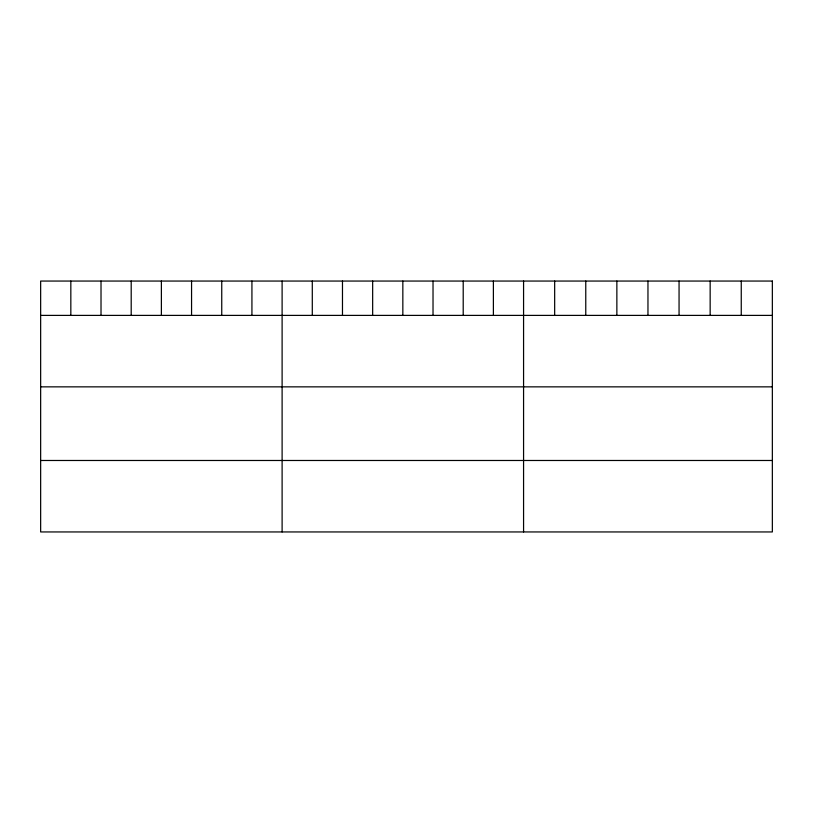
<?xml version="1.0" encoding="UTF-8"?>
<svg xmlns="http://www.w3.org/2000/svg" width="813" height="813" viewBox="0 0 813 813"><rect width="100%" height="100%" fill="white"/><g stroke="black" fill="none" stroke-linecap="round" stroke-linejoin="round"><path stroke-width="1.22" d="M40.65 315.393L772.35 315.393M40.65 386.856L772.35 386.856M40.65 460.483L772.35 460.483M741.253 281.054L741.253 315.393M710.156 281.054L710.156 315.393M679.058 281.054L679.058 315.393M647.961 281.054L647.961 315.393M616.864 281.054L616.864 315.393M585.767 281.054L585.767 315.393M554.669 281.054L554.669 315.393M523.572 281.054L523.572 531.946M493.389 281.054L493.389 315.393M463.207 281.054L463.207 315.393M433.024 281.054L433.024 315.393M402.841 281.054L402.841 315.393M372.659 281.054L372.659 315.393M342.476 281.054L342.476 315.393M312.294 281.054L312.294 315.393M282.111 281.054L282.111 531.946M251.928 281.054L251.928 315.393M221.746 281.054L221.746 315.393M191.563 281.054L191.563 315.393M161.381 281.054L161.381 315.393M131.198 281.054L131.198 315.393M101.015 281.054L101.015 315.393M70.833 281.054L70.833 315.393M772.35 281.054L40.65 281.054L40.65 531.946L772.35 531.946L772.35 281.054"/></g></svg>
